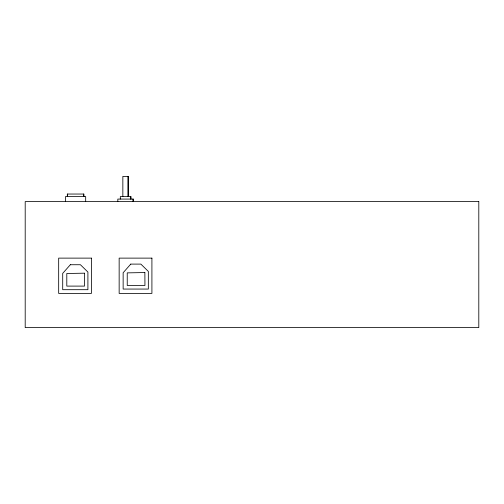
<?xml version="1.0" encoding="UTF-8"?>
<svg xmlns="http://www.w3.org/2000/svg" width="504" height="504" viewBox="0 0 504 504"><rect width="100%" height="100%" fill="white"/><g stroke="black" fill="none" stroke-linecap="round" stroke-linejoin="round"><path stroke-width="0.76" d="M133.56 201.6L133.56 199.08L117.81 199.08L117.81 201.6M132.93 199.08L132.93 201.6M131.04 199.08L131.04 196.56L120.33 196.56L120.33 199.08M130.41 196.56L130.41 199.08M128.52 196.56L128.52 176.4L122.85 176.4L122.85 196.56M127.89 176.4L127.89 196.56M85.68 201.6L85.68 196.56L65.52 196.56L65.52 201.6M83.885 196.56L83.885 194.04L67.316 194.04L67.316 196.56M83.67 194.04L83.67 196.56M67.53 194.04L67.53 196.56M70.34 264.732L62.704 273.376L62.704 289.693L87.904 289.693L87.904 272.053L80.419 264.732L70.34 264.732M130.775 264.102L123.14 272.746L123.14 289.063L148.34 289.063L148.34 271.423L140.855 264.102L130.775 264.102M84.439 273.181L66.799 273.502L66.799 286.102L84.514 286.102L84.439 273.181M144.868 272.551L127.235 272.872L127.235 285.472L144.944 285.472L144.868 272.551M478.8 201.6L25.2 201.6L25.2 327.6L478.8 327.6L478.8 201.6M91.432 258.124L58.672 258.124L58.672 293.404L91.432 293.404L91.432 258.124M151.912 258.124L119.152 258.124L119.152 293.404L151.912 293.404L151.912 258.124"/></g></svg>
